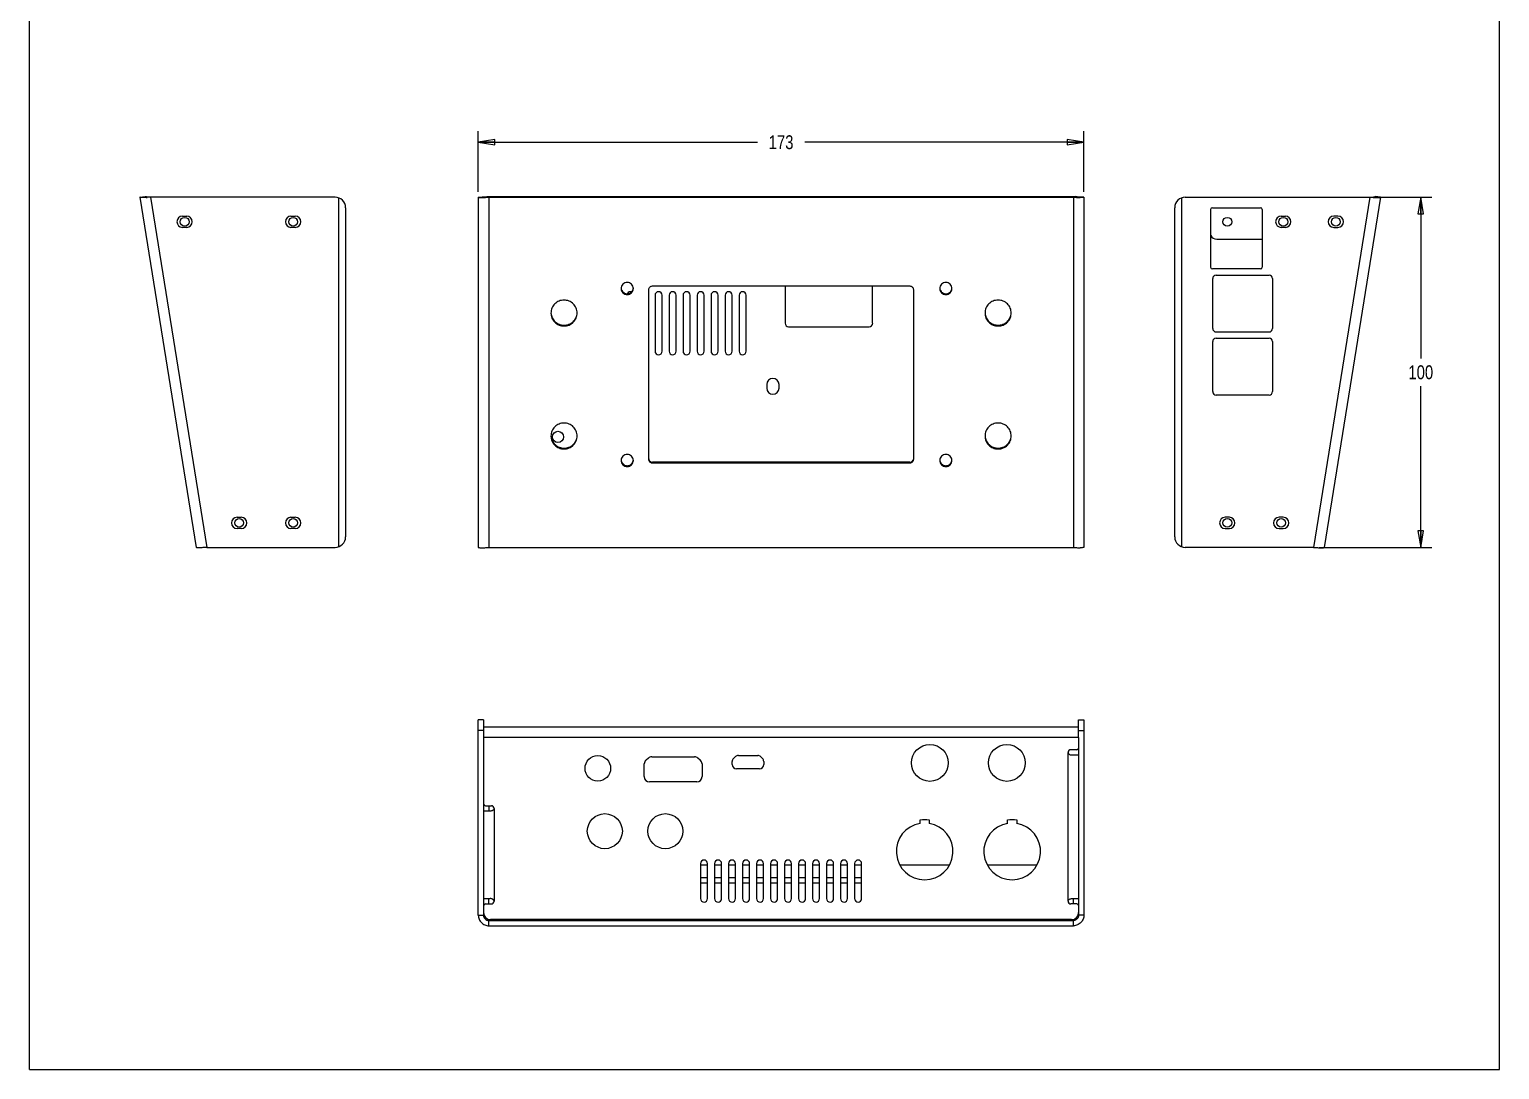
# Model space of a CAD drawing. Header units: inches. Extents: x 0 to 16.5, y 0 to 23.4.
# Drawn here: x 0 to 16.54, y 0 to 11.69 of the extents above; entities that cross this region are included whole.
import ezdxf

# ---------------------------------------------------------------- set-up
doc = ezdxf.new("R2010")
doc.units = ezdxf.units.IN
doc.header["$LTSCALE"] = 1.524409
doc.header["$MEASUREMENT"] = 0
doc.layers.get('0').update_dxf_attribs({"linetype": 'CONTINUOUS'})
doc.layers.add('02___PRT_ALL_AXES', color=7, linetype='CONTINUOUS')
doc.styles.get("Standard").update_dxf_attribs({"font": 'txt', "width": 0.8})
doc.dimstyles.new('DIMSTYLE_1', dxfattribs={"dimtxt": 0.15625, "dimasz": 0.1875, "dimexe": 0.125, "dimexo": 0.0625, "dimgap": 0.078125, "dimtad": 0, "dimtih": 1, "dimtoh": 1, "dimzin": 4, "dimdsep": 46, "dimtxsty": 'STANDARD', "dimblk": 'CLOSED', "dimblk1": 'CLOSED', "dimblk2": 'CLOSED', "dimcen": 0.09, "dimadec": 0, "dimazin": 0, "dimtfac": 1, "dimtofl": 0, "dimtmove": 0, "dimatfit": 3, "dimldrblk": 'CLOSED', "dimfxl": 1, "dimtolj": 1, "dimtzin": 4, "dimarcsym": 0})

# ---------------------------------------------------------------- blocks, each defined once
blk = doc.blocks.new('_CLOSED')
at = {"color": 0, "linetype": 'BYBLOCK'}
for p, q in [((0, 0), (-1, 0.167)), ((-1, 0.167), (-1, -0.167)), ((-1, -0.167), (0, 0)), ((-1, 0), (0, 0))]:
    blk.add_line(p, q, dxfattribs=at)
blk = doc.blocks.new('*D0')
at = {"color": 2, "linetype": 'CONTINUOUS'}
for p, q in [((5.049, 9.869), (5.049, 10.55)), ((5.049, 10.425), (8.189, 10.425)), ((11.86, 10.425), (8.72, 10.425)), ((11.86, 9.869), (11.86, 10.55))]:
    blk.add_line(p, q, dxfattribs=at)
at = {"color": 2, "linetype": 'CONTINUOUS', "xscale": 0.1875, "yscale": 0.1875, "zscale": 0.1875, "rotation": 180}
blk.add_blockref('_CLOSED', (5.049, 10.425), dxfattribs=at)
at = {"color": 2, "linetype": 'CONTINUOUS', "xscale": 0.1875, "yscale": 0.1875, "zscale": 0.1875}
blk.add_blockref('_CLOSED', (11.86, 10.425), dxfattribs=at)
at = {"color": 2, "linetype": 'CONTINUOUS', "insert": (8.454, 10.503), "char_height": 0.1562, "width": 0.375, "attachment_point": 2, "line_spacing_factor": 0.9}
blk.add_mtext('173', dxfattribs=at)
blk = doc.blocks.new('*D1')
at = {"color": 2, "linetype": 'CONTINUOUS'}
for p, q in [((15.138, 9.807), (15.774, 9.807)), ((15.649, 9.807), (15.649, 7.995)), ((15.649, 5.87), (15.649, 7.682)), ((14.505, 5.87), (15.774, 5.87))]:
    blk.add_line(p, q, dxfattribs=at)
at = {"color": 2, "linetype": 'CONTINUOUS', "xscale": 0.1875, "yscale": 0.1875, "zscale": 0.1875}
for p, rotation in [((15.649, 9.807), 90), ((15.649, 5.87), 270)]:
    blk.add_blockref('_CLOSED', p, dxfattribs=dict(at, rotation=rotation))
at = {"color": 2, "linetype": 'CONTINUOUS', "insert": (15.649, 7.917), "char_height": 0.1562, "width": 0.375, "attachment_point": 2, "line_spacing_factor": 0.9}
blk.add_mtext('100', dxfattribs=at)

msp = doc.modelspace()

# ---------------------------------------------------------------- linework, layer by layer
at = {"color": 7, "linetype": 'CONTINUOUS'}
for p, q in [((0, 0), (0, 23.386)), ((16.535, 0), (16.535, 23.386)), ((1.243, 9.807), (1.302, 9.816)), ((5.049, 9.807), (5.092, 9.807)), ((5.093, 9.807), (5.092, 9.807)), ((5.113, 9.808), (5.102, 9.807)), ((5.121, 9.809), (5.113, 9.808)), ((5.167, 9.807), (5.167, 9.816)), ((5.167, 9.816), (11.742, 9.816)), ((11.742, 9.807), (11.742, 9.816)), ((11.796, 9.808), (11.788, 9.809)), ((11.86, 9.807), (11.817, 9.807)), ((15.196, 9.807), (15.137, 9.816)), ((13.355, 9.335), (13.866, 9.335)), ((8.5, 8.809), (8.5, 8.39)), ((9.484, 8.39), (9.484, 8.809)), ((7.037, 8.705), (7.037, 8.075)), ((7.116, 8.075), (7.116, 8.705)), ((7.195, 8.705), (7.195, 8.075)), ((7.273, 8.075), (7.273, 8.705)), ((7.352, 8.705), (7.352, 8.075)), ((7.431, 8.075), (7.431, 8.705)), ((7.509, 8.705), (7.509, 8.075)), ((7.588, 8.075), (7.588, 8.705)), ((7.667, 8.705), (7.667, 8.075)), ((7.746, 8.075), (7.746, 8.705)), ((7.824, 8.705), (7.824, 8.075)), ((7.903, 8.075), (7.903, 8.705)), ((7.982, 8.705), (7.982, 8.075)), ((8.061, 8.075), (8.061, 8.705)), ((6.013, 8.359), (6.013, 8.368)), ((8.539, 8.35), (9.445, 8.35)), ((10.895, 8.359), (10.895, 8.368)), ((8.293, 7.701), (8.293, 7.661)), ((8.431, 7.661), (8.431, 7.701)), ((6.013, 6.977), (6.013, 6.986)), ((10.895, 6.977), (10.895, 6.986)), ((7.007, 6.818), (7.007, 6.828)), ((9.902, 6.828), (7.007, 6.828)), ((9.902, 6.818), (9.902, 6.828)), ((5.108, 3.93), (5.049, 3.93)), ((5.108, 3.812), (5.049, 3.812)), ((5.108, 3.93), (5.108, 3.733)), ((11.801, 3.93), (11.86, 3.93)), ((11.801, 3.733), (11.801, 3.93)), ((11.801, 3.812), (11.86, 3.812)), ((11.801, 3.615), (11.801, 1.843)), ((5.108, 2.985), (5.108, 1.843)), ((5.167, 2.965), (5.167, 2.906)), ((7.549, 2.3), (7.628, 2.3)), ((7.628, 2.155), (7.549, 2.155)), ((7.706, 2.3), (7.785, 2.3)), ((7.785, 2.155), (7.706, 2.155)), ((7.864, 2.3), (7.943, 2.3)), ((7.943, 2.155), (7.864, 2.155)), ((8.021, 2.3), (8.1, 2.3)), ((8.1, 2.155), (8.021, 2.155)), ((8.179, 2.3), (8.258, 2.3)), ((8.258, 2.155), (8.179, 2.155)), ((8.336, 2.3), (8.415, 2.3)), ((8.415, 2.155), (8.336, 2.155)), ((8.494, 2.3), (8.572, 2.3)), ((8.572, 2.155), (8.494, 2.155)), ((8.651, 2.3), (8.73, 2.3)), ((8.73, 2.155), (8.651, 2.155)), ((8.809, 2.3), (8.887, 2.3)), ((8.887, 2.155), (8.809, 2.155)), ((8.966, 2.3), (9.045, 2.3)), ((9.045, 2.155), (8.966, 2.155)), ((9.124, 2.3), (9.202, 2.3)), ((9.202, 2.155), (9.124, 2.155)), ((9.281, 2.3), (9.36, 2.3)), ((9.36, 2.155), (9.281, 2.155)), ((9.79, 2.3), (10.347, 2.3)), ((10.775, 2.3), (11.331, 2.3)), ((5.167, 1.863), (5.167, 1.922)), ((11.742, 1.863), (11.742, 1.922)), ((5.049, 1.736), (5.108, 1.736)), ((5.108, 1.764), (5.108, 1.736)), ((5.167, 1.616), (5.167, 1.688)), ((5.167, 1.675), (11.742, 1.675)), ((11.742, 1.616), (11.742, 1.688)), ((11.801, 1.764), (11.801, 1.736)), ((11.86, 1.736), (11.801, 1.736)), ((0, 0), (16.535, 0))]:
    msp.add_line(p, q, dxfattribs=at)
at = {"color": 3, "linetype": 'CONTINUOUS'}
for p, q in [((1.243, 9.807), (1.876, 5.87)), ((1.363, 9.807), (1.326, 9.805)), ((1.363, 9.807), (1.996, 5.87)), ((3.438, 9.807), (1.363, 9.807)), ((3.478, 9.8), (3.478, 5.877)), ((5.049, 9.807), (5.049, 5.87)), ((5.167, 9.807), (5.167, 5.87)), ((5.167, 9.807), (11.742, 9.807)), ((11.742, 9.807), (11.742, 5.87)), ((11.86, 9.807), (11.86, 5.87)), ((12.961, 5.877), (12.961, 9.8)), ((13, 9.807), (15.076, 9.807)), ((15.076, 9.807), (14.443, 5.87)), ((15.196, 9.807), (14.562, 5.87)), ((15.076, 9.807), (15.112, 9.805)), ((1.722, 9.594), (1.769, 9.594)), ((2.942, 9.594), (2.99, 9.594)), ((3.557, 9.689), (3.557, 5.988)), ((12.882, 5.988), (12.882, 9.689)), ((13.286, 9.02), (13.286, 9.669)), ((13.305, 9.689), (13.847, 9.689)), ((13.866, 9.669), (13.866, 9.02)), ((14.079, 9.594), (14.126, 9.594)), ((14.717, 9.594), (14.67, 9.594)), ((1.769, 9.468), (1.722, 9.468)), ((2.99, 9.468), (2.942, 9.468)), ((14.126, 9.468), (14.079, 9.468)), ((14.67, 9.468), (14.717, 9.468)), ((13.847, 9), (13.305, 9)), ((13.348, 8.931), (13.943, 8.931)), ((6.967, 6.857), (6.967, 8.77)), ((7.007, 8.809), (9.902, 8.809)), ((9.942, 8.77), (9.942, 6.857)), ((13.309, 8.331), (13.309, 8.892)), ((13.983, 8.892), (13.983, 8.331)), ((13.943, 8.291), (13.348, 8.291)), ((13.309, 7.622), (13.309, 8.183)), ((13.348, 8.222), (13.943, 8.222)), ((13.983, 8.183), (13.983, 7.622)), ((13.943, 7.583), (13.348, 7.583)), ((9.902, 6.818), (7.007, 6.818)), ((2.336, 6.209), (2.383, 6.209)), ((2.942, 6.209), (2.99, 6.209)), ((13.496, 6.209), (13.449, 6.209)), ((14.103, 6.209), (14.055, 6.209)), ((2.383, 6.083), (2.336, 6.083)), ((2.99, 6.083), (2.942, 6.083)), ((13.449, 6.083), (13.496, 6.083)), ((14.055, 6.083), (14.103, 6.083)), ((1.996, 5.87), (3.438, 5.87)), ((5.167, 5.87), (11.742, 5.87)), ((14.443, 5.87), (13, 5.87)), ((5.049, 1.736), (5.049, 3.93)), ((11.801, 3.851), (5.108, 3.851)), ((11.86, 3.93), (11.86, 1.736)), ((5.108, 3.733), (5.108, 2.985)), ((11.801, 3.733), (5.108, 3.733)), ((11.801, 3.733), (11.801, 3.615)), ((11.683, 1.892), (11.683, 3.566)), ((11.781, 3.595), (11.712, 3.595)), ((11.801, 3.536), (11.726, 3.536)), ((5.182, 2.906), (5.108, 2.906)), ((5.128, 2.965), (5.197, 2.965)), ((5.226, 2.936), (5.226, 1.892)), ((10.017, 2.768), (10.017, 2.806)), ((10.12, 2.806), (10.12, 2.768)), ((11.002, 2.768), (11.002, 2.806)), ((11.104, 2.806), (11.104, 2.768)), ((7.549, 2.316), (7.549, 1.922)), ((7.628, 1.922), (7.628, 2.316)), ((7.706, 2.316), (7.706, 1.922)), ((7.785, 1.922), (7.785, 2.316)), ((7.864, 2.316), (7.864, 1.922)), ((7.943, 1.922), (7.943, 2.316)), ((8.021, 2.316), (8.021, 1.922)), ((8.1, 1.922), (8.1, 2.316)), ((8.179, 2.316), (8.179, 1.922)), ((8.258, 1.922), (8.258, 2.316)), ((8.336, 2.316), (8.336, 1.922)), ((8.415, 1.922), (8.415, 2.316)), ((8.494, 2.316), (8.494, 1.922)), ((8.572, 1.922), (8.572, 2.316)), ((8.651, 2.316), (8.651, 1.922)), ((8.73, 1.922), (8.73, 2.316)), ((8.809, 2.316), (8.809, 1.922)), ((8.887, 1.922), (8.887, 2.316)), ((8.966, 2.316), (8.966, 1.922)), ((9.045, 1.922), (9.045, 2.316)), ((9.124, 2.316), (9.124, 1.922)), ((9.202, 1.922), (9.202, 2.316)), ((9.281, 2.316), (9.281, 1.922)), ((9.36, 1.922), (9.36, 2.316)), ((7.628, 2.097), (7.549, 2.097)), ((7.785, 2.097), (7.706, 2.097)), ((7.943, 2.097), (7.864, 2.097)), ((8.1, 2.097), (8.021, 2.097)), ((8.258, 2.097), (8.179, 2.097)), ((8.415, 2.097), (8.336, 2.097)), ((8.572, 2.097), (8.494, 2.097)), ((8.73, 2.097), (8.651, 2.097)), ((8.887, 2.097), (8.809, 2.097)), ((9.045, 2.097), (8.966, 2.097)), ((9.202, 2.097), (9.124, 2.097)), ((9.36, 2.097), (9.281, 2.097)), ((5.108, 1.922), (5.182, 1.922)), ((5.108, 1.843), (5.108, 1.764)), ((5.128, 1.863), (5.197, 1.863)), ((11.781, 1.863), (11.712, 1.863)), ((11.726, 1.922), (11.801, 1.922)), ((11.801, 1.843), (11.801, 1.764)), ((11.722, 1.686), (5.187, 1.686)), ((5.167, 1.616), (11.742, 1.616))]:
    msp.add_line(p, q, dxfattribs=at)
at = {"color": 7, "linetype": 'CONTINUOUS'}
for points in [[(5.102, 9.807), (5.095, 9.807), (5.093, 9.807)], [(11.817, 9.807), (11.814, 9.807), (11.807, 9.807), (11.796, 9.808)]]:
    msp.add_lwpolyline(points, dxfattribs=at)
at = {"color": 3, "linetype": 'CONTINUOUS'}
for centre, radius, start, end in [((1.187, 12.463), 2.662, 272.6919, 272.9995), ((3.438, 9.689), 0.118, 0, 90), ((5.092, 10.38), 0.576, 269.9331, 270.0949), ((5.092, 10.411), 0.607, 270.0971, 270.5346), ((5.091, 10.465), 0.662, 270.5362, 271.4031), ((5.089, 10.539), 0.736, 271.3964, 272.4013), ((5.087, 10.592), 0.789, 272.3916, 273.1392), ((5.087, 10.604), 0.801, 273.137, 275.747), ((11.822, 10.604), 0.801, 264.253, 266.863), ((11.821, 10.592), 0.789, 266.8608, 267.6084), ((11.819, 10.539), 0.736, 267.5987, 268.6036), ((11.818, 10.465), 0.662, 268.5969, 269.4638), ((11.817, 10.402), 0.599, 269.4629, 270.0622), ((13, 9.689), 0.118, 90, 180), ((15.252, 12.463), 2.662, 267.0005, 267.3081), ((1.722, 9.531), 0.063, 90, 270), ((1.769, 9.531), 0.063, 270, 90), ((2.942, 9.531), 0.063, 90, 270), ((2.99, 9.531), 0.063, 270, 90), ((13.305, 9.669), 0.0197, 90, 180), ((13.847, 9.669), 0.0197, 0, 90), ((14.079, 9.531), 0.063, 90, 270), ((14.126, 9.531), 0.063, 270, 90), ((14.67, 9.531), 0.063, 90, 270), ((14.717, 9.531), 0.063, 270, 90), ((13.305, 9.02), 0.0197, 180, 270), ((13.348, 8.892), 0.0394, 90, 180), ((13.847, 9.02), 0.0197, 270, 360), ((13.943, 8.892), 0.0394, 0, 90), ((13.348, 8.331), 0.0394, 180, 270), ((13.943, 8.331), 0.0394, 270, 360), ((13.348, 8.183), 0.0394, 90, 180), ((13.943, 8.183), 0.0394, 0, 90), ((13.348, 7.622), 0.0394, 180, 270), ((13.943, 7.622), 0.0394, 270, 360), ((2.336, 6.146), 0.063, 90, 270), ((2.383, 6.146), 0.063, 270, 90), ((2.942, 6.146), 0.063, 90, 270), ((2.99, 6.146), 0.063, 270, 90), ((13.449, 6.146), 0.063, 90, 270), ((13.496, 6.146), 0.063, 270, 90), ((14.055, 6.146), 0.063, 90, 270), ((14.103, 6.146), 0.063, 270, 90), ((3.438, 5.988), 0.118, 270, 360), ((13, 5.988), 0.118, 180, 270), ((5.092, 6.465), 0.599, 269.9378, 270.5371), ((5.091, 6.528), 0.662, 270.5362, 271.4031), ((5.089, 6.602), 0.736, 271.3964, 272.4013), ((5.087, 6.666), 0.8, 272.3967, 275.7493), ((11.822, 6.666), 0.8, 264.2507, 267.6033), ((11.819, 6.602), 0.736, 267.5987, 268.6036), ((11.818, 6.528), 0.662, 268.5969, 269.4638), ((11.817, 6.465), 0.599, 269.4629, 270.0622), ((11.712, 3.566), 0.0295, 90, 180), ((11.781, 3.615), 0.0197, 270, 360), ((5.128, 2.985), 0.0197, 180, 270), ((5.197, 2.936), 0.0295, 0, 90), ((10.069, 2.453), 0.319, 99.2356, 80.7644), ((10.069, 2.453), 0.356, 81.7411, 98.2589), ((11.053, 2.453), 0.319, 99.2356, 80.7644), ((11.053, 2.453), 0.356, 81.7411, 98.2589), ((7.588, 2.316), 0.0394, 0, 180), ((7.746, 2.316), 0.0394, 0, 180), ((7.903, 2.316), 0.0394, 0, 180), ((8.061, 2.316), 0.0394, 0, 180), ((8.218, 2.316), 0.0394, 0, 180), ((8.376, 2.316), 0.0394, 0, 180), ((8.533, 2.316), 0.0394, 0, 180), ((8.691, 2.316), 0.0394, 0, 180), ((8.848, 2.316), 0.0394, 0, 180), ((9.006, 2.316), 0.0394, 0, 180), ((9.163, 2.316), 0.0394, 0, 180), ((9.321, 2.316), 0.0394, 0, 180), ((5.128, 1.843), 0.0197, 90, 180), ((5.197, 1.892), 0.0295, 270, 360), ((7.588, 1.922), 0.0394, 180, 360), ((7.746, 1.922), 0.0394, 180, 360), ((7.903, 1.922), 0.0394, 180, 360), ((8.061, 1.922), 0.0394, 180, 360), ((8.218, 1.922), 0.0394, 180, 360), ((8.376, 1.922), 0.0394, 180, 360), ((8.533, 1.922), 0.0394, 180, 360), ((8.691, 1.922), 0.0394, 180, 360), ((8.848, 1.922), 0.0394, 180, 360), ((9.006, 1.922), 0.0394, 180, 360), ((9.163, 1.922), 0.0394, 180, 360), ((9.321, 1.922), 0.0394, 180, 360), ((11.712, 1.892), 0.0295, 180, 270), ((11.781, 1.843), 0.0197, 0, 90), ((5.187, 1.764), 0.0787, 180, 270), ((11.722, 1.764), 0.0787, 270, 360)]:
    msp.add_arc(centre, radius, start, end, dxfattribs=at)
at = {"color": 7, "linetype": 'CONTINUOUS'}
for centre, radius, start, end in [((5.072, 10.292), 0.485, 279.1282, 281.113), ((5.088, 10.208), 0.4, 281.1882, 281.4288), ((11.821, 10.208), 0.4, 258.5712, 258.8118), ((11.837, 10.292), 0.485, 258.887, 260.8718), ((13.355, 9.413), 0.0787, 208.664, 270), ((6.723, 8.789), 0.0678, 187.9174, 200.175), ((6.725, 8.789), 0.0678, 339.825, 352.0826), ((10.306, 8.789), 0.0678, 187.9174, 200.175), ((10.309, 8.789), 0.0678, 339.825, 352.0826), ((6.761, 8.705), 0.0394, 72.8306, 153.4195), ((7.076, 8.705), 0.0394, 0, 180), ((7.234, 8.705), 0.0394, 0, 180), ((7.391, 8.705), 0.0394, 0, 180), ((7.549, 8.705), 0.0394, 0, 180), ((7.706, 8.705), 0.0394, 0, 180), ((7.864, 8.705), 0.0394, 0, 180), ((8.021, 8.705), 0.0394, 0, 180), ((8.539, 8.39), 0.0394, 180, 270), ((9.445, 8.39), 0.0394, 270, 360), ((7.076, 8.075), 0.0394, 180, 360), ((7.234, 8.075), 0.0394, 180, 360), ((7.391, 8.075), 0.0394, 180, 360), ((7.549, 8.075), 0.0394, 180, 360), ((7.706, 8.075), 0.0394, 180, 360), ((7.864, 8.075), 0.0394, 180, 360), ((8.021, 8.075), 0.0394, 180, 360), ((8.362, 7.701), 0.0689, 0, 180), ((8.362, 7.661), 0.0689, 180, 360), ((6.723, 6.857), 0.0678, 187.9174, 200.175), ((6.725, 6.857), 0.0678, 339.825, 352.0826), ((10.306, 6.857), 0.0678, 187.9174, 200.175), ((10.309, 6.857), 0.0678, 339.825, 352.0826)]:
    msp.add_arc(centre, radius, start, end, dxfattribs=at)
at = {"color": 3, "linetype": 'CONTINUOUS'}
for points, knots in [([(1.312, 9.804), (1.303, 9.804), (1.286, 9.803), (1.267, 9.803), (1.255, 9.803), (1.249, 9.804), (1.245, 9.805), (1.243, 9.806), (1.243, 9.807)], [0, 0, 0, 0, 0.400381, 0.712875, 0.828566, 0.914555, 0.970305, 1, 1, 1, 1]), ([(5.049, 9.807), (5.049, 9.807), (5.05, 9.806), (5.052, 9.805), (5.056, 9.805), (5.063, 9.804), (5.075, 9.803), (5.085, 9.803), (5.091, 9.803)], [0, 0, 0, 0, 0.023859, 0.07567, 0.15828, 0.27136, 0.584057, 1, 1, 1, 1]), ([(11.86, 9.807), (11.86, 9.807), (11.859, 9.806), (11.857, 9.805), (11.853, 9.805), (11.846, 9.804), (11.834, 9.803), (11.824, 9.803), (11.818, 9.803)], [0, 0, 0, 0, 0.023859, 0.07567, 0.15828, 0.27136, 0.584057, 1, 1, 1, 1]), ([(15.127, 9.804), (15.136, 9.804), (15.153, 9.803), (15.172, 9.803), (15.184, 9.803), (15.19, 9.804), (15.194, 9.805), (15.195, 9.806), (15.196, 9.807)], [0, 0, 0, 0, 0.400381, 0.712875, 0.828566, 0.914555, 0.970305, 1, 1, 1, 1]), ([(6.793, 8.78), (6.793, 8.789), (6.789, 8.806), (6.774, 8.829), (6.751, 8.844), (6.724, 8.849), (6.697, 8.844), (6.674, 8.829), (6.659, 8.806), (6.655, 8.789), (6.655, 8.78)], [0, 0, 0, 0, 0.124277, 0.248956, 0.374266, 0.5, 0.625734, 0.751044, 0.875723, 1, 1, 1, 1]), ([(6.655, 8.78), (6.655, 8.771), (6.659, 8.753), (6.674, 8.73), (6.697, 8.715), (6.724, 8.71), (6.751, 8.715), (6.774, 8.73), (6.789, 8.753), (6.793, 8.771), (6.793, 8.78)], [0, 0, 0, 0, 0.124277, 0.248956, 0.374266, 0.5, 0.625734, 0.751044, 0.875723, 1, 1, 1, 1]), ([(6.967, 8.77), (6.967, 8.775), (6.969, 8.785), (6.978, 8.798), (6.991, 8.807), (7.001, 8.809), (7.007, 8.809)], [0, 0, 0, 0, 0.248524, 0.497915, 0.748527, 1, 1, 1, 1]), ([(9.902, 8.809), (9.907, 8.809), (9.918, 8.807), (9.931, 8.798), (9.94, 8.785), (9.942, 8.775), (9.942, 8.77)], [0, 0, 0, 0, 0.251473, 0.502085, 0.751476, 1, 1, 1, 1]), ([(10.376, 8.78), (10.376, 8.789), (10.373, 8.806), (10.357, 8.829), (10.335, 8.844), (10.308, 8.849), (10.281, 8.844), (10.258, 8.829), (10.242, 8.806), (10.239, 8.789), (10.239, 8.78)], [0, 0, 0, 0, 0.124277, 0.248956, 0.374266, 0.5, 0.625734, 0.751044, 0.875723, 1, 1, 1, 1]), ([(10.239, 8.78), (10.239, 8.771), (10.242, 8.753), (10.258, 8.73), (10.281, 8.715), (10.308, 8.71), (10.335, 8.715), (10.357, 8.73), (10.373, 8.753), (10.376, 8.771), (10.376, 8.78)], [0, 0, 0, 0, 0.124277, 0.248956, 0.374266, 0.5, 0.625734, 0.751044, 0.875723, 1, 1, 1, 1]), ([(6.013, 8.65), (5.994, 8.65), (5.956, 8.643), (5.906, 8.61), (5.874, 8.562), (5.866, 8.524), (5.866, 8.505)], [0, 0, 0, 0, 0.251499, 0.502085, 0.751476, 1, 1, 1, 1]), ([(6.161, 8.505), (6.161, 8.524), (6.153, 8.562), (6.12, 8.61), (6.071, 8.643), (6.033, 8.65), (6.013, 8.65)], [0, 0, 0, 0, 0.248524, 0.497915, 0.748501, 1, 1, 1, 1]), ([(10.895, 8.65), (10.876, 8.65), (10.837, 8.643), (10.788, 8.61), (10.755, 8.562), (10.748, 8.524), (10.748, 8.505)], [0, 0, 0, 0, 0.251499, 0.502085, 0.751476, 1, 1, 1, 1]), ([(11.043, 8.505), (11.043, 8.524), (11.035, 8.562), (11.002, 8.61), (10.953, 8.643), (10.915, 8.65), (10.895, 8.65)], [0, 0, 0, 0, 0.248524, 0.497915, 0.748501, 1, 1, 1, 1]), ([(5.866, 8.505), (5.866, 8.486), (5.874, 8.447), (5.906, 8.399), (5.956, 8.366), (5.994, 8.359), (6.013, 8.359)], [0, 0, 0, 0, 0.248524, 0.497915, 0.748501, 1, 1, 1, 1]), ([(6.013, 8.359), (6.033, 8.359), (6.071, 8.366), (6.12, 8.399), (6.153, 8.447), (6.161, 8.486), (6.161, 8.505)], [0, 0, 0, 0, 0.251499, 0.502085, 0.751476, 1, 1, 1, 1]), ([(10.748, 8.505), (10.748, 8.486), (10.755, 8.447), (10.788, 8.399), (10.837, 8.366), (10.876, 8.359), (10.895, 8.359)], [0, 0, 0, 0, 0.248524, 0.497915, 0.748501, 1, 1, 1, 1]), ([(10.895, 8.359), (10.915, 8.359), (10.953, 8.366), (11.002, 8.399), (11.035, 8.447), (11.043, 8.486), (11.043, 8.505)], [0, 0, 0, 0, 0.251499, 0.502085, 0.751476, 1, 1, 1, 1]), ([(6.013, 7.268), (5.994, 7.268), (5.956, 7.261), (5.906, 7.228), (5.874, 7.18), (5.866, 7.141), (5.866, 7.122)], [0, 0, 0, 0, 0.251499, 0.502085, 0.751476, 1, 1, 1, 1]), ([(5.866, 7.122), (5.866, 7.103), (5.874, 7.065), (5.906, 7.017), (5.956, 6.984), (5.994, 6.977), (6.013, 6.977)], [0, 0, 0, 0, 0.248524, 0.497915, 0.748501, 1, 1, 1, 1]), ([(6.161, 7.122), (6.161, 7.141), (6.153, 7.18), (6.12, 7.228), (6.071, 7.261), (6.033, 7.268), (6.013, 7.268)], [0, 0, 0, 0, 0.248524, 0.497915, 0.748501, 1, 1, 1, 1]), ([(6.013, 6.977), (6.033, 6.977), (6.071, 6.984), (6.12, 7.017), (6.153, 7.065), (6.161, 7.103), (6.161, 7.122)], [0, 0, 0, 0, 0.251499, 0.502085, 0.751476, 1, 1, 1, 1]), ([(10.895, 7.268), (10.876, 7.268), (10.837, 7.261), (10.788, 7.228), (10.755, 7.18), (10.748, 7.141), (10.748, 7.122)], [0, 0, 0, 0, 0.251499, 0.502085, 0.751476, 1, 1, 1, 1]), ([(10.748, 7.122), (10.748, 7.103), (10.755, 7.065), (10.788, 7.017), (10.837, 6.984), (10.876, 6.977), (10.895, 6.977)], [0, 0, 0, 0, 0.248524, 0.497915, 0.748501, 1, 1, 1, 1]), ([(11.043, 7.122), (11.043, 7.141), (11.035, 7.18), (11.002, 7.228), (10.953, 7.261), (10.915, 7.268), (10.895, 7.268)], [0, 0, 0, 0, 0.248524, 0.497915, 0.748501, 1, 1, 1, 1]), ([(10.895, 6.977), (10.915, 6.977), (10.953, 6.984), (11.002, 7.017), (11.035, 7.065), (11.043, 7.103), (11.043, 7.122)], [0, 0, 0, 0, 0.251499, 0.502085, 0.751476, 1, 1, 1, 1]), ([(6.793, 6.847), (6.793, 6.856), (6.789, 6.874), (6.774, 6.897), (6.751, 6.912), (6.724, 6.917), (6.697, 6.912), (6.674, 6.897), (6.659, 6.874), (6.655, 6.856), (6.655, 6.847)], [0, 0, 0, 0, 0.124277, 0.248956, 0.374266, 0.5, 0.625734, 0.751044, 0.875723, 1, 1, 1, 1]), ([(6.655, 6.847), (6.655, 6.839), (6.659, 6.821), (6.674, 6.798), (6.697, 6.783), (6.724, 6.778), (6.751, 6.783), (6.774, 6.798), (6.789, 6.821), (6.793, 6.839), (6.793, 6.847)], [0, 0, 0, 0, 0.124277, 0.248956, 0.374266, 0.5, 0.625734, 0.751044, 0.875723, 1, 1, 1, 1]), ([(7.007, 6.818), (7.001, 6.818), (6.991, 6.82), (6.978, 6.829), (6.969, 6.842), (6.967, 6.852), (6.967, 6.857)], [0, 0, 0, 0, 0.251473, 0.502085, 0.751476, 1, 1, 1, 1]), ([(9.942, 6.857), (9.942, 6.852), (9.94, 6.842), (9.931, 6.829), (9.918, 6.82), (9.907, 6.818), (9.902, 6.818)], [0, 0, 0, 0, 0.248524, 0.497915, 0.748527, 1, 1, 1, 1]), ([(10.376, 6.847), (10.376, 6.856), (10.373, 6.874), (10.357, 6.897), (10.335, 6.912), (10.308, 6.917), (10.281, 6.912), (10.258, 6.897), (10.242, 6.874), (10.239, 6.856), (10.239, 6.847)], [0, 0, 0, 0, 0.124277, 0.248956, 0.374266, 0.5, 0.625734, 0.751044, 0.875723, 1, 1, 1, 1]), ([(10.239, 6.847), (10.239, 6.839), (10.242, 6.821), (10.258, 6.798), (10.281, 6.783), (10.308, 6.778), (10.335, 6.783), (10.357, 6.798), (10.373, 6.821), (10.376, 6.839), (10.376, 6.847)], [0, 0, 0, 0, 0.124277, 0.248956, 0.374266, 0.5, 0.625734, 0.751044, 0.875723, 1, 1, 1, 1]), ([(1.927, 5.866), (1.92, 5.866), (1.908, 5.866), (1.892, 5.866), (1.882, 5.867), (1.878, 5.868), (1.876, 5.869), (1.876, 5.87)], [0, 0, 0, 0, 0.405394, 0.714482, 0.912022, 0.96772, 1, 1, 1, 1]), ([(1.996, 5.87), (1.99, 5.87), (1.967, 5.868), (1.944, 5.867), (1.927, 5.866)], [0, 0, 0, 0, 0.265675, 1, 1, 1, 1]), ([(5.049, 5.87), (5.049, 5.87), (5.05, 5.869), (5.052, 5.868), (5.056, 5.868), (5.063, 5.867), (5.075, 5.866), (5.085, 5.866), (5.091, 5.866)], [0, 0, 0, 0, 0.023859, 0.07567, 0.15828, 0.27136, 0.584057, 1, 1, 1, 1]), ([(11.86, 5.87), (11.86, 5.87), (11.859, 5.869), (11.857, 5.868), (11.853, 5.868), (11.846, 5.867), (11.834, 5.866), (11.824, 5.866), (11.818, 5.866)], [0, 0, 0, 0, 0.023859, 0.07567, 0.15828, 0.27136, 0.584057, 1, 1, 1, 1]), ([(14.443, 5.87), (14.449, 5.87), (14.472, 5.868), (14.495, 5.867), (14.512, 5.866)], [0, 0, 0, 0, 0.265675, 1, 1, 1, 1]), ([(14.512, 5.866), (14.519, 5.866), (14.531, 5.866), (14.547, 5.866), (14.556, 5.867), (14.561, 5.868), (14.562, 5.869), (14.562, 5.87)], [0, 0, 0, 0, 0.405394, 0.714482, 0.912022, 0.96772, 1, 1, 1, 1]), ([(11.683, 3.566), (11.683, 3.563), (11.684, 3.558), (11.688, 3.552), (11.693, 3.547), (11.701, 3.541), (11.712, 3.537), (11.722, 3.536), (11.726, 3.536)], [0, 0, 0, 0, 0.127196, 0.254494, 0.381698, 0.508504, 0.758239, 1, 1, 1, 1]), ([(5.226, 2.936), (5.226, 2.933), (5.225, 2.928), (5.221, 2.922), (5.216, 2.917), (5.208, 2.911), (5.196, 2.907), (5.187, 2.906), (5.182, 2.906)], [0, 0, 0, 0, 0.127196, 0.254494, 0.381698, 0.508504, 0.758239, 1, 1, 1, 1]), ([(5.226, 1.892), (5.226, 1.895), (5.225, 1.9), (5.221, 1.906), (5.216, 1.911), (5.208, 1.917), (5.196, 1.921), (5.187, 1.922), (5.182, 1.922)], [0, 0, 0, 0, 0.127196, 0.254494, 0.381698, 0.508504, 0.758239, 1, 1, 1, 1]), ([(11.683, 1.892), (11.683, 1.895), (11.684, 1.9), (11.688, 1.906), (11.693, 1.911), (11.701, 1.917), (11.712, 1.921), (11.722, 1.922), (11.726, 1.922)], [0, 0, 0, 0, 0.127196, 0.254494, 0.381698, 0.508504, 0.758239, 1, 1, 1, 1]), ([(5.049, 1.736), (5.049, 1.721), (5.055, 1.689), (5.081, 1.65), (5.121, 1.623), (5.152, 1.617), (5.167, 1.616)], [0, 0, 0, 0, 0.249918, 0.500084, 0.750341, 1, 1, 1, 1]), ([(11.86, 1.736), (11.86, 1.721), (11.854, 1.689), (11.827, 1.65), (11.788, 1.623), (11.757, 1.617), (11.742, 1.616)], [0, 0, 0, 0, 0.249918, 0.500084, 0.750341, 1, 1, 1, 1])]:
    msp.add_open_spline(points, degree=3, knots=knots, dxfattribs=at)
at = {"color": 7, "linetype": 'CONTINUOUS'}
for points, knots in [([(1.327, 9.809), (1.321, 9.81), (1.313, 9.81), (1.304, 9.813), (1.302, 9.815), (1.302, 9.816)], [0, 0, 0, 0, 0.67926, 0.8812, 1, 1, 1, 1]), ([(1.363, 9.807), (1.36, 9.807), (1.348, 9.808), (1.336, 9.808), (1.327, 9.809)], [0, 0, 0, 0, 0.265515, 1, 1, 1, 1]), ([(5.121, 9.809), (5.123, 9.809), (5.132, 9.811), (5.141, 9.812), (5.149, 9.813)], [0, 0, 0, 0, 0.20818, 1, 1, 1, 1]), ([(11.788, 9.809), (11.786, 9.809), (11.777, 9.811), (11.767, 9.812), (11.76, 9.813)], [0, 0, 0, 0, 0.20818, 1, 1, 1, 1]), ([(15.076, 9.807), (15.079, 9.807), (15.091, 9.808), (15.103, 9.808), (15.111, 9.809)], [0, 0, 0, 0, 0.265515, 1, 1, 1, 1]), ([(15.111, 9.809), (15.118, 9.81), (15.126, 9.81), (15.135, 9.813), (15.137, 9.815), (15.137, 9.816)], [0, 0, 0, 0, 0.67926, 0.8812, 1, 1, 1, 1]), ([(6.659, 8.766), (6.664, 8.753), (6.682, 8.73), (6.724, 8.717), (6.766, 8.73), (6.784, 8.753), (6.789, 8.766)], [0, 0, 0, 0, 0.249145, 0.5, 0.750855, 1, 1, 1, 1]), ([(10.243, 8.766), (10.248, 8.753), (10.266, 8.73), (10.308, 8.717), (10.349, 8.73), (10.368, 8.753), (10.372, 8.766)], [0, 0, 0, 0, 0.249145, 0.5, 0.750855, 1, 1, 1, 1]), ([(5.866, 8.505), (5.867, 8.486), (5.877, 8.45), (5.91, 8.405), (5.958, 8.375), (5.995, 8.368), (6.013, 8.368)], [0, 0, 0, 0, 0.248532, 0.497977, 0.74856, 1, 1, 1, 1]), ([(6.013, 8.368), (6.032, 8.368), (6.069, 8.375), (6.117, 8.405), (6.15, 8.45), (6.16, 8.486), (6.161, 8.505)], [0, 0, 0, 0, 0.25144, 0.502023, 0.751468, 1, 1, 1, 1]), ([(10.748, 8.505), (10.749, 8.486), (10.759, 8.45), (10.792, 8.405), (10.84, 8.375), (10.877, 8.368), (10.895, 8.368)], [0, 0, 0, 0, 0.248532, 0.497977, 0.74856, 1, 1, 1, 1]), ([(10.895, 8.368), (10.914, 8.368), (10.951, 8.375), (10.999, 8.405), (11.032, 8.45), (11.041, 8.486), (11.043, 8.505)], [0, 0, 0, 0, 0.25144, 0.502023, 0.751468, 1, 1, 1, 1]), ([(5.866, 7.122), (5.867, 7.104), (5.877, 7.068), (5.91, 7.023), (5.958, 6.993), (5.995, 6.986), (6.013, 6.986)], [0, 0, 0, 0, 0.248532, 0.497977, 0.74856, 1, 1, 1, 1]), ([(6.013, 6.986), (6.032, 6.986), (6.069, 6.993), (6.117, 7.023), (6.15, 7.068), (6.16, 7.104), (6.161, 7.122)], [0, 0, 0, 0, 0.25144, 0.502023, 0.751468, 1, 1, 1, 1]), ([(10.748, 7.122), (10.749, 7.104), (10.759, 7.068), (10.792, 7.023), (10.84, 6.993), (10.877, 6.986), (10.895, 6.986)], [0, 0, 0, 0, 0.248532, 0.497977, 0.74856, 1, 1, 1, 1]), ([(10.895, 6.986), (10.914, 6.986), (10.951, 6.993), (10.999, 7.023), (11.032, 7.068), (11.041, 7.104), (11.043, 7.122)], [0, 0, 0, 0, 0.25144, 0.502023, 0.751468, 1, 1, 1, 1]), ([(6.659, 6.834), (6.664, 6.821), (6.682, 6.797), (6.724, 6.784), (6.766, 6.797), (6.784, 6.821), (6.789, 6.834)], [0, 0, 0, 0, 0.249145, 0.5, 0.750855, 1, 1, 1, 1]), ([(6.97, 6.852), (6.973, 6.845), (6.983, 6.832), (6.999, 6.828), (7.007, 6.828)], [0, 0, 0, 0, 0.498284, 1, 1, 1, 1]), ([(9.902, 6.828), (9.911, 6.828), (9.928, 6.833), (9.938, 6.849), (9.94, 6.857)], [0, 0, 0, 0, 0.501872, 1, 1, 1, 1]), ([(10.243, 6.834), (10.248, 6.821), (10.266, 6.797), (10.308, 6.784), (10.349, 6.797), (10.368, 6.821), (10.372, 6.834)], [0, 0, 0, 0, 0.249145, 0.5, 0.750855, 1, 1, 1, 1]), ([(5.108, 1.736), (5.108, 1.728), (5.111, 1.712), (5.124, 1.692), (5.144, 1.679), (5.159, 1.675), (5.167, 1.675)], [0, 0, 0, 0, 0.251254, 0.502166, 0.752087, 1, 1, 1, 1]), ([(11.801, 1.736), (11.801, 1.728), (11.798, 1.712), (11.785, 1.692), (11.765, 1.679), (11.75, 1.675), (11.742, 1.675)], [0, 0, 0, 0, 0.251254, 0.502166, 0.752087, 1, 1, 1, 1])]:
    msp.add_open_spline(points, degree=3, knots=knots, dxfattribs=at)
msp.add_open_spline([(6.967, 6.866), (6.967, 6.861), (6.968, 6.856), (6.97, 6.852)], degree=3, dxfattribs=at)
at = {"layer": '02___PRT_ALL_AXES', "color": 3, "linetype": 'CONTINUOUS'}
for p, q in [((6.936, 3.481), (6.962, 3.503)), ((7, 3.516), (7.48, 3.516)), ((7.518, 3.503), (7.544, 3.481)), ((7.919, 3.497), (7.941, 3.518)), ((7.974, 3.532), (8.191, 3.532)), ((8.224, 3.518), (8.246, 3.497)), ((6.915, 3.293), (6.915, 3.436)), ((7.565, 3.436), (7.565, 3.293)), ((7.905, 3.428), (7.905, 3.463)), ((8.212, 3.381), (7.952, 3.381)), ((8.259, 3.463), (8.259, 3.428)), ((7.506, 3.234), (6.974, 3.234))]:
    msp.add_line(p, q, dxfattribs=at)
for centre, radius in [((1.746, 9.531), 0.0492), ((2.966, 9.531), 0.0492), ((14.103, 9.531), 0.0492), ((14.693, 9.531), 0.0492), ((2.36, 6.146), 0.0492), ((2.966, 6.146), 0.0492), ((13.473, 6.146), 0.0492), ((14.079, 6.146), 0.0492), ((10.128, 3.447), 0.207), ((10.994, 3.447), 0.207), ((6.393, 3.386), 0.144), ((6.472, 2.68), 0.197), ((7.153, 2.68), 0.197)]:
    msp.add_circle(centre, radius, dxfattribs=at)
at = {"layer": '02___PRT_ALL_AXES', "color": 7, "linetype": 'CONTINUOUS'}
for centre, radius in [((13.473, 9.531), 0.0492), ((5.945, 7.112), 0.063)]:
    msp.add_circle(centre, radius, dxfattribs=at)
at = {"layer": '02___PRT_ALL_AXES', "color": 3, "linetype": 'CONTINUOUS'}
for centre, radius, start, end in [((6.974, 3.436), 0.0591, 130, 180), ((7, 3.457), 0.0591, 90, 130), ((7.48, 3.457), 0.0591, 50, 90), ((7.506, 3.436), 0.0591, 0, 50), ((7.952, 3.463), 0.0472, 135, 180), ((7.974, 3.485), 0.0472, 90, 135), ((8.191, 3.485), 0.0472, 45, 90), ((8.212, 3.463), 0.0472, 0, 45), ((7.952, 3.428), 0.0472, 180, 270), ((8.212, 3.428), 0.0472, 270, 360), ((6.974, 3.293), 0.0591, 180, 270), ((7.506, 3.293), 0.0591, 270, 360)]:
    msp.add_arc(centre, radius, start, end, dxfattribs=at)

# ---------------------------------------------------------------- dimensions: what is measured, and where the dimension line sits
at = {"color": 2, "linetype": 'CONTINUOUS'}
dim = msp.add_linear_dim(base=(11.86, 10.425), p1=(5.049, 9.807), p2=(11.86, 9.807), dimstyle='DIMSTYLE_1', dxfattribs=at)
dim.commit()
dim.dimension.update_dxf_attribs({"geometry": '*D0', "text_midpoint": (8.454, 10.425), "dimtype": 160})
dim = msp.add_linear_dim(base=(15.649, 5.87), p1=(15.076, 9.807), p2=(14.443, 5.87), angle=270, dimstyle='DIMSTYLE_1', dxfattribs=at)
dim.commit()
dim.dimension.update_dxf_attribs({"geometry": '*D1', "text_midpoint": (15.649, 7.838), "dimtype": 160})

doc.saveas('drawing.dxf')
